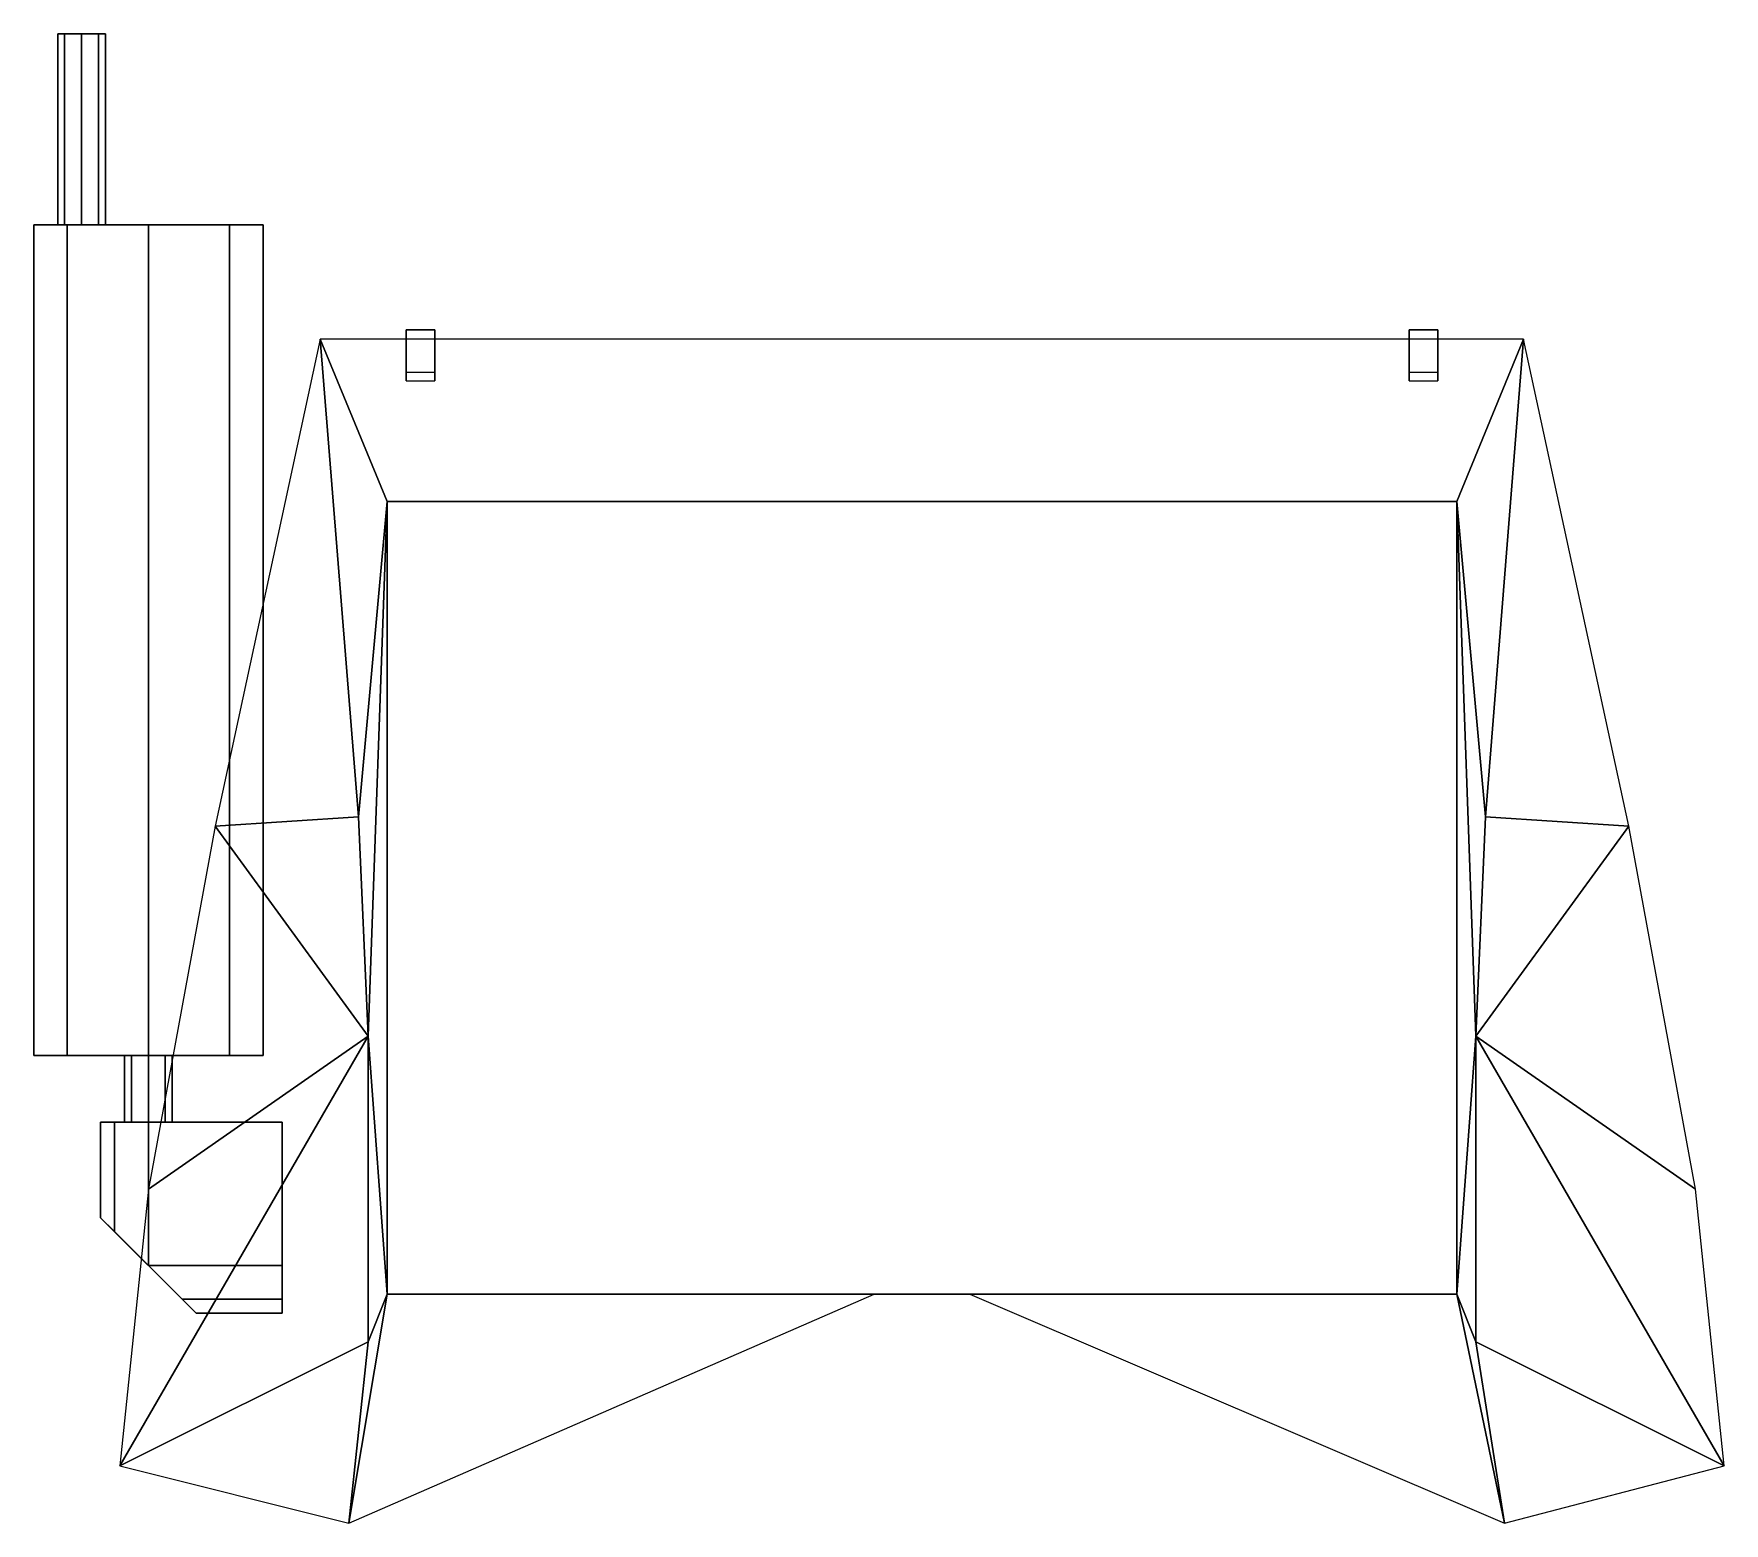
# Model space of a CAD drawing. Extents: x -0.93 to 0.84, y 0.53 to 2.09.
import ezdxf

# ---------------------------------------------------------------- set-up
doc = ezdxf.new("R2010")
doc.units = 0
doc.layers.add('BACK_H39', color=2, linetype='CONTINUOUS')

msp = doc.modelspace()

# ---------------------------------------------------------------- linework, layer by layer
at = {"layer": 'BACK_H39', "extrusion": (-1, 0, 0)}
msp.add_line((0.05, 0.77, 1.34), (-0.05, 0.77, 1.34), dxfattribs=at)
at = {"layer": 'BACK_H39'}
for points in [[(-0.8977, 2.09, 1.0777), (-0.905, 2.09, 1.06), (-0.905, 1.89, 1.06), (-0.8977, 1.89, 1.0777)], [(-0.905, 2.09, 1.06), (-0.8977, 2.09, 1.0423), (-0.8977, 1.89, 1.0423), (-0.905, 1.89, 1.06)], [(-0.88, 2.09, 1.085), (-0.8977, 2.09, 1.0423), (-0.905, 2.09, 1.06), (-0.8977, 2.09, 1.0777)], [(-0.88, 2.09, 1.085), (-0.8977, 2.09, 1.0777), (-0.8977, 1.89, 1.0777), (-0.88, 1.89, 1.085)], [(-0.8977, 2.09, 1.0423), (-0.88, 2.09, 1.035), (-0.88, 1.89, 1.035), (-0.8977, 1.89, 1.0423)], [(-0.8623, 2.09, 1.0777), (-0.88, 2.09, 1.035), (-0.8977, 2.09, 1.0423), (-0.88, 2.09, 1.085)], [(-0.8623, 2.09, 1.0777), (-0.88, 2.09, 1.085), (-0.88, 1.89, 1.085), (-0.8623, 1.89, 1.0777)], [(-0.88, 2.09, 1.035), (-0.8623, 2.09, 1.0423), (-0.8623, 1.89, 1.0423), (-0.88, 1.89, 1.035)], [(-0.855, 2.09, 1.06), (-0.8623, 2.09, 1.0423), (-0.88, 2.09, 1.035), (-0.8623, 2.09, 1.0777)], [(-0.855, 2.09, 1.06), (-0.8623, 2.09, 1.0777), (-0.8623, 1.89, 1.0777), (-0.855, 1.89, 1.06)], [(-0.8623, 2.09, 1.0423), (-0.855, 2.09, 1.06), (-0.855, 1.89, 1.06), (-0.8623, 1.89, 1.0423)], [(-0.8949, 1.89, 1.1449), (-0.93, 1.89, 1.06), (-0.93, 1.02, 1.06), (-0.8949, 1.02, 1.1449)], [(-0.93, 1.89, 1.06), (-0.8949, 1.89, 0.9751), (-0.8949, 1.02, 0.9751), (-0.93, 1.02, 1.06)], [(-0.93, 1.89, 1.06), (-0.8949, 1.89, 1.1449), (-0.8977, 1.89, 1.0777), (-0.905, 1.89, 1.06)], [(-0.8949, 1.89, 0.9751), (-0.93, 1.89, 1.06), (-0.905, 1.89, 1.06), (-0.8977, 1.89, 1.0423)], [(-0.8949, 1.89, 1.1449), (-0.81, 1.89, 1.18), (-0.88, 1.89, 1.085), (-0.8977, 1.89, 1.0777)], [(-0.81, 1.89, 0.94), (-0.8949, 1.89, 0.9751), (-0.8977, 1.89, 1.0423), (-0.88, 1.89, 1.035)], [(-0.81, 1.89, 1.18), (-0.8949, 1.89, 1.1449), (-0.8949, 1.02, 1.1449), (-0.81, 1.02, 1.18)], [(-0.8949, 1.89, 0.9751), (-0.81, 1.89, 0.94), (-0.81, 1.02, 0.94), (-0.8949, 1.02, 0.9751)], [(-0.81, 1.89, 1.18), (-0.7251, 1.89, 1.1449), (-0.8623, 1.89, 1.0777), (-0.88, 1.89, 1.085)], [(-0.7251, 1.89, 0.9751), (-0.81, 1.89, 0.94), (-0.88, 1.89, 1.035), (-0.8623, 1.89, 1.0423)], [(-0.7251, 1.89, 1.1449), (-0.69, 1.89, 1.06), (-0.855, 1.89, 1.06), (-0.8623, 1.89, 1.0777)], [(-0.69, 1.89, 1.06), (-0.7251, 1.89, 0.9751), (-0.8623, 1.89, 1.0423), (-0.855, 1.89, 1.06)], [(-0.7251, 1.89, 1.1449), (-0.81, 1.89, 1.18), (-0.81, 1.02, 1.18), (-0.7251, 1.02, 1.1449)], [(-0.81, 1.89, 0.94), (-0.7251, 1.89, 0.9751), (-0.7251, 1.02, 0.9751), (-0.81, 1.02, 0.94)], [(-0.69, 1.89, 1.06), (-0.7251, 1.89, 1.1449), (-0.7251, 1.02, 1.1449), (-0.69, 1.02, 1.06)], [(-0.7251, 1.89, 0.9751), (-0.69, 1.89, 1.06), (-0.69, 1.02, 1.06), (-0.7251, 1.02, 0.9751)], [(-0.74, 1.26, 0.89), (-0.59, 1.27, 1.18), (-0.63, 1.77, 0.89)], [(-0.63, 1.77, 0.89), (-0.56, 1.6, 1.28), (0.56, 1.6, 1.28), (0.63, 1.77, 0.89)], [(-0.63, 1.77, 0.89), (-0.59, 1.27, 1.18), (-0.56, 1.6, 1.28)], [(-0.51, 1.7264, 0.99), (-0.51, 1.78, 0.99), (-0.54, 1.78, 0.99), (-0.54, 1.7264, 0.99)], [(-0.51, 1.78, 0.99), (-0.51, 1.78, 0.97), (-0.54, 1.78, 0.97), (-0.54, 1.78, 0.99)], [(-0.51, 1.78, 0.97), (-0.51, 1.7351, 0.97), (-0.54, 1.7351, 0.97), (-0.54, 1.78, 0.97)], [(-0.54, 1.7264, 0.99), (-0.54, 1.78, 0.99), (-0.54, 1.78, 0.97), (-0.54, 1.7351, 0.97)], [(-0.51, 1.7351, 0.97), (-0.51, 1.78, 0.97), (-0.51, 1.78, 0.99), (-0.51, 1.7264, 0.99)], [(0.54, 1.78, 0.99), (0.54, 1.78, 0.97), (0.51, 1.78, 0.97), (0.51, 1.78, 0.99)], [(0.51, 1.7264, 0.99), (0.51, 1.78, 0.99), (0.51, 1.78, 0.97), (0.51, 1.7351, 0.97)], [(0.54, 1.78, 0.97), (0.54, 1.7351, 0.97), (0.51, 1.7351, 0.97), (0.51, 1.78, 0.97)], [(0.54, 1.7264, 0.99), (0.54, 1.78, 0.99), (0.51, 1.78, 0.99), (0.51, 1.7264, 0.99)], [(0.54, 1.7351, 0.97), (0.54, 1.78, 0.97), (0.54, 1.78, 0.99), (0.54, 1.7264, 0.99)], [(0.63, 1.77, 0.89), (0.56, 1.6, 1.28), (0.59, 1.27, 1.18)], [(0.63, 1.77, 0.89), (0.59, 1.27, 1.18), (0.74, 1.26, 0.89)], [(-0.59, 1.27, 1.18), (-0.58, 1.04, 1.26), (-0.56, 1.6, 1.28)], [(-0.58, 1.04, 1.26), (-0.58, 1.04, 1.26), (-0.56, 0.77, 1.34), (-0.56, 1.6, 1.28)], [(-0.56, 1.6, 1.28), (-0.56, 0.77, 1.34), (0.56, 0.77, 1.34), (0.56, 1.6, 1.28)], [(0.59, 1.27, 1.18), (0.56, 1.6, 1.28), (0.58, 1.04, 1.26)], [(0.58, 1.04, 1.26), (0.56, 1.6, 1.28), (0.56, 0.77, 1.34)], [(-0.81, 0.88, 0.89), (-0.58, 1.04, 1.26), (-0.74, 1.26, 0.89)], [(-0.58, 1.04, 1.26), (-0.59, 1.27, 1.18), (-0.74, 1.26, 0.89)], [(0.59, 1.27, 1.18), (0.58, 1.04, 1.26), (0.74, 1.26, 0.89)], [(0.74, 1.26, 0.89), (0.58, 1.04, 1.26), (0.81, 0.88, 0.89)], [(-0.84, 0.59, 0.89), (-0.58, 0.72, 1.34), (-0.58, 1.04, 1.26)], [(-0.84, 0.59, 0.89), (-0.58, 1.04, 1.26), (-0.81, 0.88, 0.89)], [(-0.58, 0.72, 1.34), (-0.58, 0.72, 1.34), (-0.56, 0.77, 1.34), (-0.58, 1.04, 1.26)], [(0.58, 0.72, 1.34), (0.58, 1.04, 1.26), (0.56, 0.77, 1.34)], [(0.58, 0.72, 1.34), (0.84, 0.59, 0.89), (0.58, 1.04, 1.26)], [(0.58, 1.04, 1.26), (0.84, 0.59, 0.89), (0.81, 0.88, 0.89)], [(-0.8949, 1.02, 1.1449), (-0.93, 1.02, 1.06), (-0.835, 1.02, 1.06), (-0.8277, 1.02, 1.0777)], [(-0.93, 1.02, 1.06), (-0.8949, 1.02, 0.9751), (-0.8277, 1.02, 1.0423), (-0.835, 1.02, 1.06)], [(-0.81, 1.02, 1.18), (-0.8949, 1.02, 1.1449), (-0.8277, 1.02, 1.0777), (-0.81, 1.02, 1.085)], [(-0.8949, 1.02, 0.9751), (-0.81, 1.02, 0.94), (-0.81, 1.02, 1.035), (-0.8277, 1.02, 1.0423)], [(-0.8277, 1.02, 1.0777), (-0.835, 1.02, 1.06), (-0.835, 0.95, 1.06), (-0.8277, 0.95, 1.0777)], [(-0.835, 1.02, 1.06), (-0.8277, 1.02, 1.0423), (-0.8277, 0.95, 1.0423), (-0.835, 0.95, 1.06)], [(-0.81, 1.02, 1.085), (-0.8277, 1.02, 1.0777), (-0.8277, 0.95, 1.0777), (-0.81, 0.95, 1.085)], [(-0.8277, 1.02, 1.0423), (-0.81, 1.02, 1.035), (-0.81, 0.95, 1.035), (-0.8277, 0.95, 1.0423)], [(-0.7923, 1.02, 1.0777), (-0.81, 1.02, 1.085), (-0.81, 0.95, 1.085), (-0.7923, 0.95, 1.0777)], [(-0.81, 1.02, 1.035), (-0.7923, 1.02, 1.0423), (-0.7923, 0.95, 1.0423), (-0.81, 0.95, 1.035)], [(-0.81, 1.02, 0.94), (-0.7251, 1.02, 0.9751), (-0.7923, 1.02, 1.0423), (-0.81, 1.02, 1.035)], [(-0.7251, 1.02, 1.1449), (-0.81, 1.02, 1.18), (-0.81, 1.02, 1.085), (-0.7923, 1.02, 1.0777)], [(-0.785, 1.02, 1.06), (-0.7923, 1.02, 1.0777), (-0.7923, 0.95, 1.0777), (-0.785, 0.95, 1.06)], [(-0.7923, 1.02, 1.0423), (-0.785, 1.02, 1.06), (-0.785, 0.95, 1.06), (-0.7923, 0.95, 1.0423)], [(-0.7251, 1.02, 0.9751), (-0.69, 1.02, 1.06), (-0.785, 1.02, 1.06), (-0.7923, 1.02, 1.0423)], [(-0.69, 1.02, 1.06), (-0.7251, 1.02, 1.1449), (-0.7923, 1.02, 1.0777), (-0.785, 1.02, 1.06)], [(-0.8454, 0.95, 1.0954), (-0.86, 0.95, 1.06), (-0.86, 0.85, 1.06), (-0.8454, 0.8354, 1.0954)], [(-0.86, 0.95, 1.06), (-0.8454, 0.95, 1.0246), (-0.8454, 0.8354, 1.0246), (-0.86, 0.85, 1.06)], [(-0.8454, 0.95, 1.0954), (-0.8454, 0.95, 1.0246), (-0.86, 0.95, 1.06)], [(-0.81, 0.95, 1.11), (-0.8454, 0.95, 1.0954), (-0.8454, 0.8354, 1.0954), (-0.81, 0.8, 1.11)], [(-0.8454, 0.95, 1.0246), (-0.81, 0.95, 1.01), (-0.81, 0.8, 1.01), (-0.8454, 0.8354, 1.0246)], [(-0.81, 0.95, 1.11), (-0.81, 0.95, 1.01), (-0.8454, 0.95, 1.0246), (-0.8454, 0.95, 1.0954)], [(-0.67, 0.8, 1.11), (-0.67, 0.95, 1.11), (-0.81, 0.95, 1.11), (-0.81, 0.8, 1.11)], [(-0.67, 0.95, 1.01), (-0.67, 0.8, 1.01), (-0.81, 0.8, 1.01), (-0.81, 0.95, 1.01)], [(-0.67, 0.95, 1.11), (-0.67, 0.95, 1.01), (-0.81, 0.95, 1.01), (-0.81, 0.95, 1.11)], [(-0.8454, 0.8354, 1.0954), (-0.86, 0.85, 1.06), (-0.76, 0.75, 1.06), (-0.7746, 0.7646, 1.0954)], [(-0.86, 0.85, 1.06), (-0.8454, 0.8354, 1.0246), (-0.7746, 0.7646, 1.0246), (-0.76, 0.75, 1.06)], [(-0.81, 0.8, 1.11), (-0.8454, 0.8354, 1.0954), (-0.7746, 0.7646, 1.0954), (-0.81, 0.8, 1.11)], [(-0.8454, 0.8354, 1.0246), (-0.81, 0.8, 1.01), (-0.81, 0.8, 1.01), (-0.7746, 0.7646, 1.0246)], [(-0.81, 0.8, 1.11), (-0.7746, 0.7646, 1.0954), (-0.67, 0.7646, 1.0954), (-0.67, 0.8, 1.11)], [(-0.7746, 0.7646, 1.0246), (-0.81, 0.8, 1.01), (-0.67, 0.8, 1.01), (-0.67, 0.7646, 1.0246)], [(-0.7746, 0.7646, 1.0954), (-0.76, 0.75, 1.06), (-0.67, 0.75, 1.06), (-0.67, 0.7646, 1.0954)], [(-0.76, 0.75, 1.06), (-0.7746, 0.7646, 1.0246), (-0.67, 0.7646, 1.0246), (-0.67, 0.75, 1.06)], [(-0.6, 0.53, 1.34), (-0.6, 0.53, 1.34), (-0.05, 0.77, 1.34), (-0.56, 0.77, 1.34)], [(-0.6, 0.53, 1.34), (-0.6, 0.53, 1.34), (-0.56, 0.77, 1.34), (-0.58, 0.72, 1.34)], [(0.61, 0.53, 1.34), (0.56, 0.77, 1.34), (0.05, 0.77, 1.34)], [(0.61, 0.53, 1.34), (0.58, 0.72, 1.34), (0.56, 0.77, 1.34)], [(-0.84, 0.59, 0.89), (-0.6, 0.53, 1.34), (-0.58, 0.72, 1.34)], [(0.61, 0.53, 1.34), (0.84, 0.59, 0.89), (0.58, 0.72, 1.34)]]:
    msp.add_3dface(points, dxfattribs=at)

doc.saveas('drawing.dxf')
